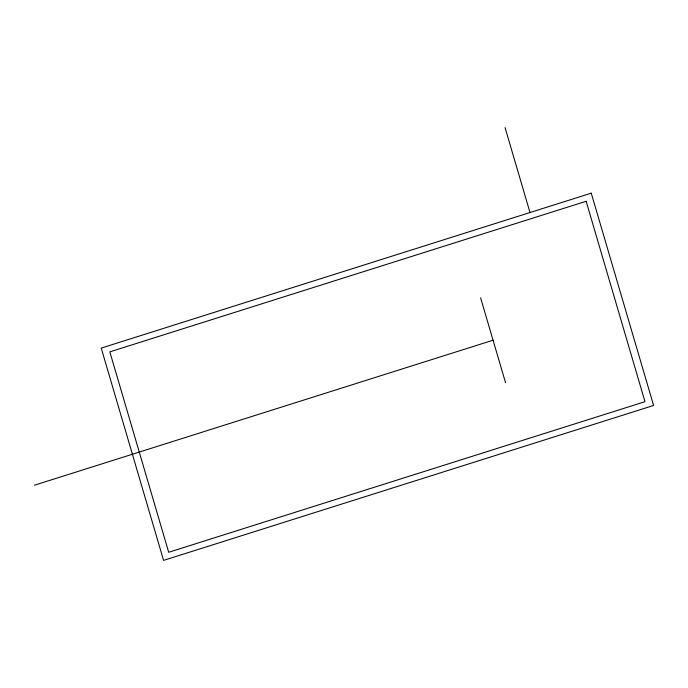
<?xml version="1.0" encoding="UTF-8"?>
<svg xmlns="http://www.w3.org/2000/svg" width="688" height="688" viewBox="0 0 688 688"><rect width="100%" height="100%" fill="white"/><g stroke="black" fill="none" stroke-linecap="round" stroke-linejoin="round"><path stroke-width="1.03" d="M34.4 485.229L493.064 340.216M505.061 127.607L530.001 212.532M480.594 297.758L505.534 382.674M591.25 193.165L101.231 348.094L163.581 560.393L653.6 405.464L591.25 193.165M586.133 201.274L109.839 351.869L168.698 552.275L644.991 401.689L586.133 201.274"/></g></svg>
